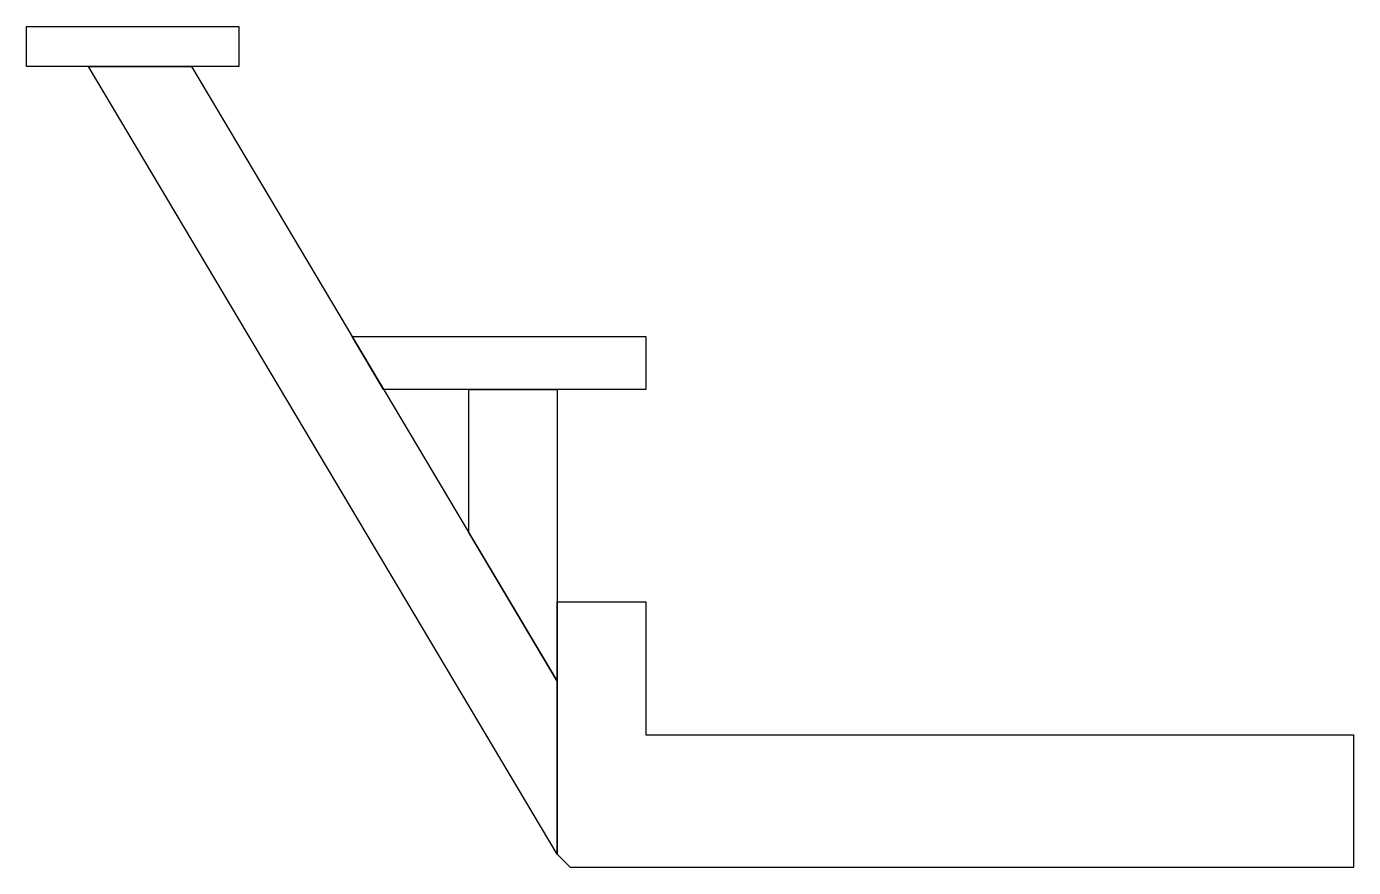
# Model space of a CAD drawing. Header units: inches. Extents: x -0.6 to 0.9, y 0 to 0.95.
import ezdxf

# ---------------------------------------------------------------- set-up
doc = ezdxf.new("R2010")
doc.units = ezdxf.units.IN
doc.header["$MEASUREMENT"] = 0
doc.layers.add('concrete', color=9, linetype='Continuous')
doc.layers.add('wood', color=1, linetype='Continuous')

msp = doc.modelspace()

# ---------------------------------------------------------------- linework, layer by layer
at = {"layer": 'concrete'}
msp.add_lwpolyline([(0.9, 0), (0.015, 0), (0, 0.015), (0, 0.3), (0.1, 0.3), (0.1, 0.15), (0.9, 0.15)], close=True, dxfattribs=at)
at = {"layer": 'wood'}
for points in [[(-0.6, 0.905), (-0.6, 0.95), (-0.36, 0.95), (-0.36, 0.905)], [(0, 0.015), (-0.53, 0.905), (-0.4136, 0.905), (0, 0.2104)], [(-0.1963, 0.54), (-0.232, 0.6), (0.1, 0.6), (0.1, 0.54)], [(-0.1, 0.3784), (-0.1, 0.54), (0, 0.54), (0, 0.2104)]]:
    msp.add_lwpolyline(points, close=True, dxfattribs=at)
msp.add_lwpolyline([(0, 0.015), (0, 0.015)], dxfattribs=at)

doc.saveas('drawing.dxf')
